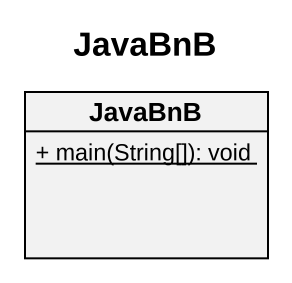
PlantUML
@startuml
title JavaBnB
hide circle
hide empty members
skinparam classAttributeIconSize 0
class JavaBnB {
  {static} + main(String[]): void
}
@enduml
